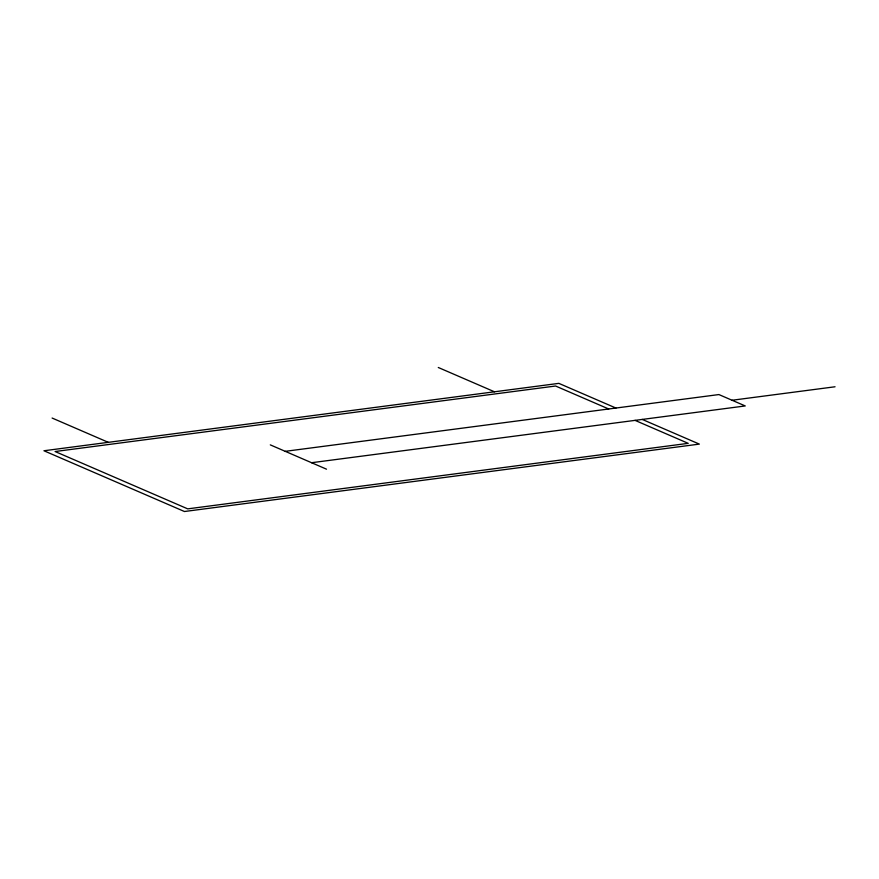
<?xml version="1.0" encoding="UTF-8"?>
<svg xmlns="http://www.w3.org/2000/svg" width="879" height="879" viewBox="0 0 879 879"><rect width="100%" height="100%" fill="white"/><g stroke="black" fill="none" stroke-linecap="round" stroke-linejoin="round"><path stroke-width="1.32" d="M285.236 451.334L718.901 394.561L745.249 405.944L311.573 462.717M732.075 400.253L835.05 386.771M615.926 408.043L558.846 383.365L43.95 450.762L184.447 511.512L699.343 444.104L642.263 419.426M608.707 408.988L555.572 386.013L55.091 451.52L187.721 508.864L688.202 443.346L635.056 420.371M438.28 367.488L494.481 391.792M270.303 444.873L326.505 469.177M52.114 418.041L108.315 442.346"/></g></svg>
